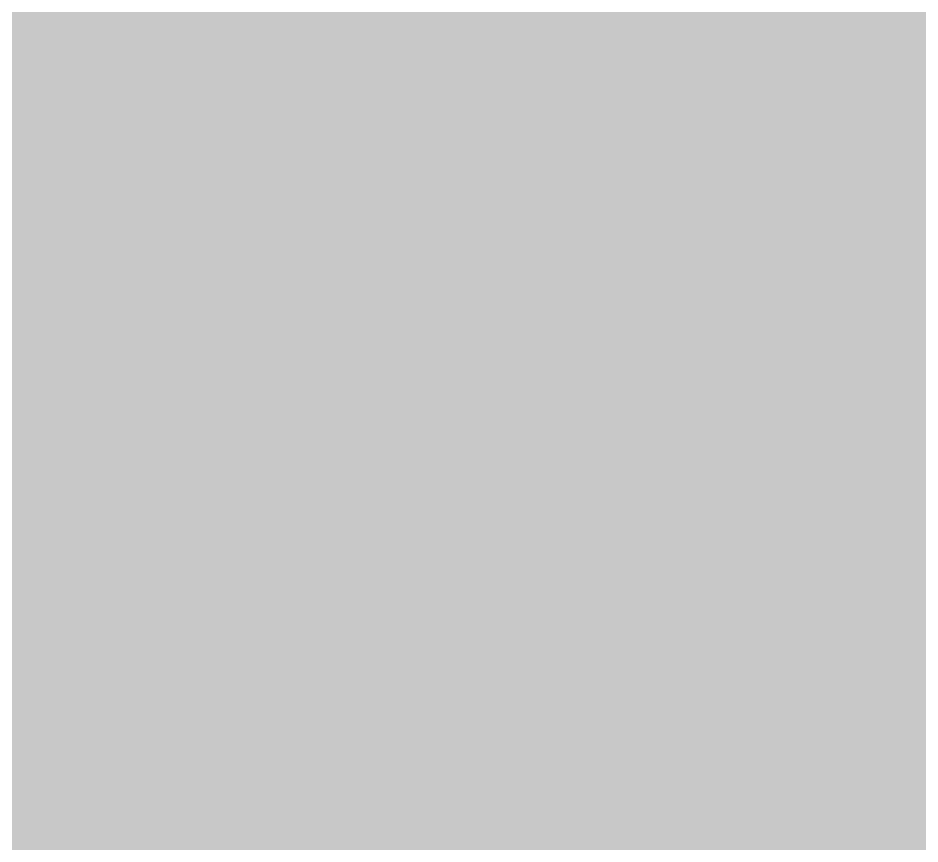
# Model space of a CAD drawing. Header units: metres. Extents: x 319070 to 324072, y 7409258 to 7428295.
# Drawn here: x 320964.064 to 320965.37, y 7409665.997 to 7409667.193 of the extents above; entities that cross this region are included whole.
import ezdxf
from ezdxf.enums import TextEntityAlignment as Align

# ---------------------------------------------------------------- set-up
doc = ezdxf.new("R2010")
doc.units = ezdxf.units.M
doc.header["$LTSCALE"] = 1000
for name, color, linetype in [('F-HATCH-CPTM', 51, 'Continuous'), ('F-HZ-AMV', 3, 'Continuous'), ('U-HZ-AMV', 3, 'Continuous')]:
    doc.layers.add(name, color=color, linetype=linetype)
for name, color, linetype, lineweight in [('U-HZ-EIXO L7-V1', 240, 'L7-V1_LINE', 30), ('U-HZ-EIXO L7-V2', 220, 'L7-V2_LINE', 30), ('U-HZ-EIXO TIC', 40, 'TIC_LINE', 30), ('U-HZ-EIXO TIC AMPLIAÇÃO FUTURA', 253, 'TIC_LINE', 30)]:
    doc.layers.add(name, color=color, linetype=linetype, lineweight=lineweight)
doc.styles.add('ARIAL', font='arial.ttf')
doc.styles.get("Standard").update_dxf_attribs({"font": 'simplex.shx'})
doc.linetypes.add('L7-V1_LINE', pattern='A,3.5,-0.25,["L7-V1",Standard,S=0.175,R=0,X=-0.05,Y=-0.1],-0.75', length=4.5)
doc.linetypes.add('L7-V2_LINE', pattern='A,3.5,-0.25,["L7-V2",Standard,S=0.175,R=0,X=-0.05,Y=-0.1],-0.75', length=4.5)
doc.linetypes.add('TIC_LINE', pattern='A,3.5,-0.25,["TIC",Standard,S=0.175,R=0,X=-0.05,Y=-0.1],-0.5', length=4.25)

# ---------------------------------------------------------------- blocks, each defined once
blk = doc.blocks.new('A$C31E060EE')
at = {"layer": 'U-HZ-EIXO TIC', "flags": 128}
blk.add_lwpolyline([(321101.6667, 7409545.7444), (321052.6529, 7409611.0103, 0.000213), (321047.0138, 7409618.5126, 0.000426), (321044.186, 7409622.2648, 0.000853), (321039.4554, 7409628.5083, 0.001066), (321035.6476, 7409633.4941, 0.001493), (321031.0453, 7409639.4565, 0.001706), (321026.9806, 7409644.6535, 0.002132), (321022.3711, 7409650.4547, 0.002345), (321018.129, 7409655.6965, 0.002772), (321013.4492, 7409661.3597, 0.002985), (321009.0385, 7409666.5736, 0.0713), (320890.782, 7409770.3638, 0.002849), (320885.3025, 7409773.8937, 0.002646), (320879.3664, 7409777.626, 0.002239), (320873.8846, 7409780.9984, 0.002035), (320867.8298, 7409784.6524, 0.001628), (320862.4146, 7409787.8665, 0.001425), (320856.2103, 7409791.498, 0.001018), (320851.028, 7409794.4974, 0.000814), (320844.5435, 7409798.2187, 0.000407), (320840.6487, 7409800.4413, 0.000204), (320832.8631, 7409804.8716, -0.000191), (320825.3302, 7409809.1578, -0.000382), (320821.5707, 7409811.3026, -0.000763), (320815.315, 7409814.8906, -0.000954), (320810.3257, 7409817.775, -0.001336), (320804.3575, 7409821.262, -0.001526), (320799.1583, 7409824.3397, -0.001908), (320793.3495, 7409827.8324, -0.002099), (320788.0998, 7409831.0464, -0.002481), (320782.4189, 7409834.5964, -0.002671), (320777.1836, 7409837.9435, -0.106451), (320609.5688, 7410005.8526, -0.003007), (320605.793, 7410011.7902, -0.002796), (320601.8024, 7410018.2296, -0.00237), (320598.1935, 7410024.1896, -0.002156), (320594.2815, 7410030.7842, -0.001726), (320590.8388, 7410036.6918, -0.001511), (320586.9448, 7410043.4743, -0.001079), (320583.7271, 7410049.1467, -0.000864), (320579.7285, 7410056.26, -0.000432), (320577.3396, 7410060.5357, -0.000216), (320572.5672, 7410069.1034), (320571.3263, 7410071.3334, 0.013876), (320558.5835, 7410092.8084), (320521.9348, 7410150.8392)], format="xyb", dxfattribs=at)
blk = doc.blocks.new('ACAD-1B-SEM FOTOS')
at = {"layer": 'U-HZ-EIXO L7-V1', "color": 240, "linetype": 'L7-V1_LINE', "lineweight": 30}
blk.add_lwpolyline([(320998.7925, 7409658.1676, 0.070767), (320884.2707, 7409758.7906)], format="xyb", dxfattribs=at)
at = {"layer": 'U-HZ-EIXO L7-V2', "color": 220, "linetype": 'L7-V2_LINE', "lineweight": 30}
blk.add_lwpolyline([(321002.1087, 7409660.8292, 0.071063), (320886.1761, 7409762.6226)], format="xyb", dxfattribs=at)
at = {"layer": 'U-HZ-EIXO TIC', "color": 40, "linetype": 'TIC_LINE', "lineweight": 30, "flags": 128}
blk.add_lwpolyline([(321098.0684, 7409543.0421), (321049.0546, 7409608.308, 0.000213), (321043.4178, 7409615.8073, 0.000426), (321040.5946, 7409619.5533, 0.000853), (321035.8733, 7409625.7846, 0.001066), (321032.0771, 7409630.7551, 0.001493), (321027.4913, 7409636.6963, 0.001706), (321023.4455, 7409641.8691, 0.002132), (321018.8599, 7409647.6403, 0.002345), (321014.6443, 7409652.8492, 0.002772), (321009.9962, 7409658.4739, 0.002985), (321005.6203, 7409663.6468, 0.0713), (320888.3235, 7409766.5947, 0.002849), (320882.8871, 7409770.0969, 0.002646), (320876.9913, 7409773.8038, 0.002239), (320871.5439, 7409777.1551, 0.002035), (320865.5204, 7409780.7902, 0.001628), (320860.1304, 7409783.9894, 0.001425), (320853.9482, 7409787.6079, 0.001018), (320848.7818, 7409790.5981, 0.000814), (320842.31, 7409794.3122, 0.000407), (320838.4215, 7409796.5311, 0.000204), (320830.6391, 7409800.9595, -0.000191), (320823.1033, 7409805.2474, -0.000382), (320819.3378, 7409807.3957, -0.000763), (320813.0702, 7409810.9905, -0.000954), (320808.066, 7409813.8835, -0.001336), (320802.077, 7409817.3826, -0.001526), (320796.8542, 7409820.4743, -0.001908), (320791.0159, 7409823.9847, -0.002099), (320785.7341, 7409827.2184, -0.002481), (320780.0153, 7409830.7921, -0.002671), (320774.7394, 7409834.1651)], format="xyb", dxfattribs=at)
at = {"layer": 'U-HZ-EIXO TIC AMPLIAÇÃO FUTURA'}
blk.add_blockref('A$C31E060EE', (0, 0), dxfattribs=at)
at = {"layer": 'F-HZ-AMV', "style": 'ARIAL'}
for rotation, p in [(295.5839, (321971.581, 7422812.5536)), (115.5839, (321986.6249, 7422778.9482))]:
    blk.add_attdef('1:10', text='', height=2, rotation=rotation, dxfattribs=at).set_placement(p, align=Align.MIDDLE_CENTER)
at = {"layer": 'U-HZ-AMV', "style": 'ARIAL'}
for tag, rotation, p in [('1:18,5', 315.7381, (319638.1507, 7426229.864)), ('1:14', 335.825, (321321.5711, 7424682.5305)), ('1:14', 296.7481, (321471.2054, 7424550.7785)), ('1:14', 107.9288, (321494.4739, 7424491.4823)), ('1:12', 273.7946, (321325.2955, 7424262.385)), ('1:14', 313.6144, (323073.9197, 7421285.032)), ('1:14', 126.3999, (323112.9596, 7421237.4601)), ('1:14,5', 302.0509, (320493.6245, 7410186.7151)), ('1:14,5', 306.9146, (320501.0861, 7410184.2787))]:
    blk.add_attdef(tag, text='', height=2, rotation=rotation, dxfattribs=at).set_placement(p, align=Align.MIDDLE_CENTER)
at = {"layer": 'U-HZ-AMV', "color": 253, "style": 'ARIAL'}
for rotation, p in [(145.5442, (323476.0102, 7420867.7276)), (58.4759, (320151.6114, 7412087.2582)), (134.8912, (320158.209, 7410825.5527))]:
    blk.add_attdef('1:18,5', text='', height=2, rotation=rotation, dxfattribs=at).set_placement(p, align=Align.MIDDLE_CENTER)
at = {"layer": 'U-HZ-EIXO TIC AMPLIAÇÃO FUTURA', "style": 'ARIAL'}
blk.add_attdef('1:18,5', text='', height=2, rotation=132.2359, dxfattribs=at).set_placement((322529.9439, 7421959.258), align=Align.MIDDLE_CENTER)

msp = doc.modelspace()

# ---------------------------------------------------------------- hatches: boundary and pattern name
at = {"layer": 'F-HATCH-CPTM', "transparency": 33554559}
h = msp.add_hatch(color=256, dxfattribs=at)
h.dxf.hatch_style = 1
edge = h.paths.add_edge_path()
edge.add_line((320438.7185, 7410311.0648), (320438.1727, 7410310.6486))
edge.add_line((320438.1727, 7410310.6486), (320436.0874, 7410309.1943))
edge.add_line((320436.0874, 7410309.1943), (320444.1308, 7410298.0585))
edge.add_line((320444.1308, 7410298.0585), (320438.0345, 7410293.6746))
edge.add_line((320438.0345, 7410293.6746), (320418.7641, 7410321.5751))
edge.add_arc((321161.7757, 7410848.6262), 910.9605, 213.1554039, 215.3497699, ccw=False)
edge.add_arc((320830.683, 7410621.4138), 509.5898, 201.402671, 212.127524, ccw=False)
edge.add_line((320356.2351, 7410435.4542), (320346.9188, 7410431.9656))
edge.add_arc((320924.6933, 7410656.9049), 620.017, 195.1993245, 201.2719619, ccw=False)
edge.add_line((320326.3648, 7410494.3502), (320314.1501, 7410541.3039))
edge.add_line((320314.1501, 7410541.3039), (320309.6395, 7410559.663))
edge.add_line((320309.6395, 7410559.663), (320279.6617, 7410546.8386))
edge.add_line((320279.6617, 7410546.8386), (320293.9627, 7410492.7147))
edge.add_arc((320964.2345, 7410657.3416), 690.1929, 193.7993877, 200.8034585)
edge.add_arc((321313.0513, 7410866.9129), 1093.0756, 204.581331, 207.1195143)
edge.add_arc((320873.9133, 7410613.8688), 587.402, 204.6759926, 209.0665982)
edge.add_arc((320790.3372, 7410571.631), 493.8454, 209.494157, 214.897321)
edge.add_line((320385.2958, 7410289.0983), (320399.8598, 7410268.5954))
edge.add_line((320399.8598, 7410268.5954), (320411.1123, 7410265.2856))
edge.add_line((320411.1123, 7410265.2856), (320439.3888, 7410227.1861))
edge.add_line((320439.3888, 7410227.1861), (320450.9791, 7410232.3509))
edge.add_line((320450.9791, 7410232.3509), (320467.0791, 7410212.002))
edge.add_line((320467.0791, 7410212.002), (320445.7136, 7410195.641))
edge.add_line((320445.7136, 7410195.641), (320448.4371, 7410192.6361))
edge.add_arc((320007.0787, 7409765.6052), 614.1276, 39.3047519, 44.0547683, ccw=False)
edge.add_line((320482.283, 7410154.6212), (320506.9216, 7410124.3518))
edge.add_arc((320300.3778, 7409962.4164), 262.4565, 26.280184, 38.097322, ccw=False)
edge.add_line((320535.7067, 7410078.6219), (320561.9159, 7410021.7734))
edge.add_arc((320969.3959, 7410213.0444), 450.1384, 205.145355, 213.285764)
edge.add_line((320593.1056, 7409966.0017), (320604.5774, 7409949.1366))
edge.add_line((320604.5774, 7409949.1366), (320631.1051, 7409918.0007))
edge.add_line((320631.1051, 7409918.0007), (320666.3049, 7409879.6795))
edge.add_arc((321572.3871, 7410846.2002), 1324.8197, 226.8485889, 229.1395998)
edge.add_line((320705.6658, 7409844.2314), (320728.7843, 7409828.9141))
edge.add_arc((320745.6078, 7409857.0264), 32.7618, 239.10208, 267.52022)
edge.add_arc((320744.1656, 7409817.3543), 6.9411, 44.28433, 89.79588, ccw=False)
edge.add_arc((320996.8589, 7410093.6647), 367.5052, 227.618013, 235.821525)
edge.add_line((320790.4045, 7409789.6307), (320877.33, 7409734.6317))
edge.add_arc((320653.664, 7409374.344), 424.068, 47.048784, 58.168066, ccw=False)
edge.add_line((320942.6135, 7409684.7339), (320980.7003, 7409649.2301))
edge.add_line((320980.7003, 7409649.2301), (321005.9299, 7409670.8769))
edge.add_arc((320651.9345, 7409374.2535), 461.8422, 39.960659, 55.384426)
edge.add_arc((320497.4583, 7409157.0297), 728.3759, 55.0907541, 62.133794)
edge.add_arc((321420.5614, 7410864.4869), 1212.6866, 237.5878153, 241.284198, ccw=False)
edge.add_arc((321103.3471, 7410329.1491), 591.0283, 209.1264526, 235.731256, ccw=False)
edge.add_line((320587.0558, 7410041.4727), (320545.8557, 7410115.5996))
edge.add_arc((319761.5258, 7409692.631), 891.1092, 28.3368218, 34.3875055)
edge.add_arc((319488.4692, 7409481.1422), 1236.0586, 35.3289641, 39.2313927)
edge.add_line((320445.9178, 7410262.8922), (320435.289, 7410276.337))
edge.add_line((320435.289, 7410276.337), (320453.1232, 7410290.6971))
edge.add_line((320453.1232, 7410290.6971), (320438.7185, 7410311.0648))

# ---------------------------------------------------------------- block references
msp.add_blockref('ACAD-1B-SEM FOTOS', (0, 0))

doc.saveas('drawing.dxf')
